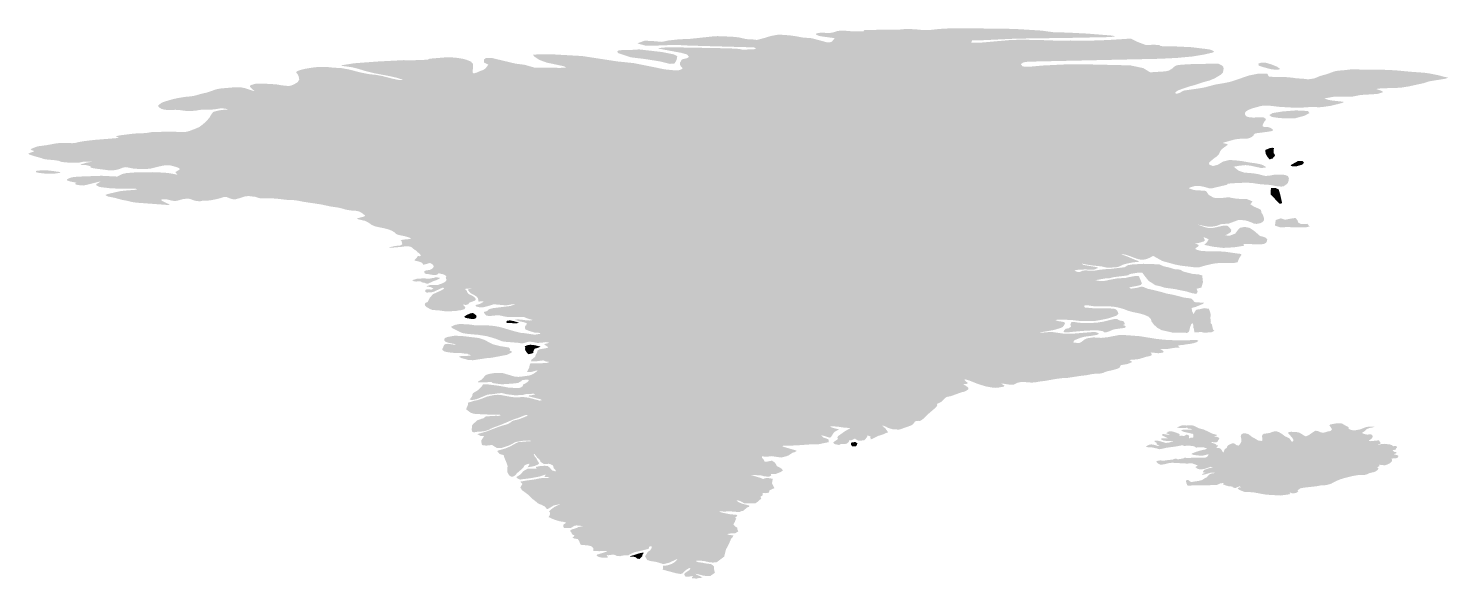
# Model space of a CAD drawing. Header units: inches. Extents: x -180 to 180, y -58 to 84.
# Drawn here: x -72.8 to -11.4, y 59.8 to 83.6 of the extents above; entities that cross this region are included whole.
import ezdxf

# ---------------------------------------------------------------- set-up
doc = ezdxf.new("R2010")
doc.units = ezdxf.units.IN
doc.header["$MEASUREMENT"] = 0

msp = doc.modelspace()

# ---------------------------------------------------------------- hatches: boundary and pattern name
for points in [[(-29.953, 83.565), (-28.992, 83.505), (-28.484, 83.435), (-28.377, 83.437), (-27.688, 83.41), (-27.034, 83.377), (-25.947, 83.29), (-25.795, 83.261), (-25.912, 83.237), (-26.183, 83.221), (-27.572, 83.193), (-30.092, 83.157), (-31.534, 83.089), (-31.993, 83.085), (-32.033, 82.983), (-31.837, 82.978), (-31.516, 82.992), (-30.386, 83.094), (-29.964, 83.11), (-29.175, 83.102), (-28.151, 83.064), (-27.739, 83.077), (-27.002, 83.067), (-26.141, 83.096), (-25.123, 83.16), (-24.845, 83.019), (-24.47, 82.877), (-24.174, 82.893), (-23.92, 82.885), (-23.834, 82.839), (-23.695, 82.819), (-23.407, 82.83), (-22.525, 82.789), (-21.92, 82.716), (-21.692, 82.683), (-21.583, 82.634), (-21.521, 82.595), (-21.616, 82.548), (-21.994, 82.463), (-22.473, 82.385), (-23.118, 82.325), (-23.862, 82.287), (-29.579, 82.161), (-29.773, 82.131), (-29.887, 82.055), (-29.811, 81.955), (-29.544, 81.94), (-28.919, 81.996), (-27.84, 82.049), (-27.046, 82.046), (-25.149, 82.001), (-24.589, 81.883), (-24.293, 81.701), (-23.637, 81.742), (-23.496, 81.773), (-23.393, 81.827), (-23.311, 81.885), (-23.249, 81.947), (-23.18, 81.989), (-23.104, 82.012), (-22.94, 82.031), (-22.563, 82.053), (-21.576, 82.075), (-21.338, 82.069), (-21.167, 81.984), (-21.13, 81.934), (-21.118, 81.87), (-21.123, 81.79), (-21.147, 81.695), (-21.231, 81.601), (-21.504, 81.438), (-21.724, 81.348), (-21.961, 81.284), (-22.415, 81.137), (-22.573, 81.098), (-23.072, 80.927), (-23.196, 80.847), (-23.204, 80.789), (-23.118, 80.778), (-22.973, 80.833), (-22.919, 80.872), (-22.826, 80.913), (-22.089, 81.02), (-21.931, 81.05), (-21.45, 81.178), (-21.142, 81.226), (-20.89, 81.276), (-20.756, 81.312), (-20.016, 81.564), (-19.63, 81.64), (-19.225, 81.64), (-19.153, 81.512), (-18.667, 81.492), (-18.457, 81.498), (-18.118, 81.467), (-17.969, 81.441), (-17.717, 81.428), (-17.456, 81.398), (-17.226, 81.43), (-17.159, 81.451), (-16.937, 81.544), (-16.637, 81.626), (-16.359, 81.729), (-16.267, 81.754), (-16.121, 81.777), (-15.969, 81.785), (-15.556, 81.834), (-15.451, 81.837), (-15.227, 81.822), (-14.242, 81.814), (-13.704, 81.789), (-12.956, 81.72), (-12.434, 81.683), (-12.193, 81.649), (-11.841, 81.578), (-11.557, 81.503), (-11.426, 81.481), (-11.431, 81.457), (-11.529, 81.424), (-12.231, 81.309), (-12.461, 81.233), (-13.126, 81.088), (-13.451, 81.038), (-13.804, 81.019), (-14.197, 81.014), (-14.452, 80.993), (-14.49, 80.973), (-14.308, 80.913), (-14.229, 80.87), (-14.24, 80.832), (-14.431, 80.776), (-14.504, 80.763), (-15.194, 80.721), (-15.543, 80.65), (-15.998, 80.642), (-16.319, 80.65), (-16.761, 80.573), (-16.588, 80.511), (-16.429, 80.484), (-15.937, 80.428), (-15.933, 80.395), (-16.168, 80.329), (-16.489, 80.252), (-16.868, 80.198), (-17.011, 80.19), (-17.191, 80.204), (-17.357, 80.201), (-17.723, 80.176), (-18.071, 80.172), (-18.693, 80.207), (-19.029, 80.248), (-19.206, 80.262), (-19.429, 80.258), (-19.515, 80.241), (-19.867, 80.145), (-20.04, 80.079), (-20.15, 80.011), (-20.197, 79.938), (-20.181, 79.858), (-20.138, 79.803), (-20.069, 79.774), (-19.985, 79.756), (-19.839, 79.746), (-19.518, 79.755), (-19.392, 79.75), (-19.353, 79.734), (-19.284, 79.683), (-19.296, 79.635), (-19.354, 79.567), (-19.399, 79.488), (-19.431, 79.398), (-19.414, 79.349), (-19.284, 79.338), (-19.223, 79.342), (-19.152, 79.325), (-19.072, 79.289), (-19.011, 79.251), (-18.971, 79.211), (-18.992, 79.178), (-19.075, 79.152), (-19.262, 79.123), (-19.723, 79.065), (-19.77, 79.047), (-19.806, 79.012), (-19.832, 78.959), (-19.887, 78.911), (-19.973, 78.868), (-20.05, 78.842), (-20.2, 78.83), (-20.396, 78.829), (-20.616, 78.804), (-21.134, 78.659), (-21.141, 78.643), (-20.947, 78.596), (-20.956, 78.555), (-21.195, 78.38), (-21.26, 78.293), (-21.312, 78.174), (-21.397, 78.074), (-21.516, 77.992), (-21.633, 77.897), (-21.748, 77.791), (-21.73, 77.709), (-21.579, 77.651), (-21.38, 77.698), (-21.132, 77.847), (-20.863, 77.912), (-20.572, 77.892), (-20.319, 77.862), (-19.995, 77.803), (-19.724, 77.767), (-19.49, 77.719), (-19.394, 77.678), (-19.297, 77.621), (-19.296, 77.585), (-19.468, 77.566), (-19.524, 77.572), (-19.953, 77.666), (-20.162, 77.69), (-20.439, 77.662), (-20.681, 77.619), (-20.464, 77.447), (-20.232, 77.368), (-19.809, 77.332), (-19.588, 77.294), (-19.426, 77.246), (-19.3, 77.222), (-19.131, 77.233), (-18.903, 77.28), (-18.586, 77.283), (-18.443, 77.259), (-18.339, 77.215), (-18.292, 77.133), (-18.303, 77.012), (-18.337, 76.921), (-18.396, 76.86), (-18.51, 76.778), (-18.606, 76.763), (-18.74, 76.768), (-18.865, 76.785), (-18.981, 76.814), (-19.156, 76.837), (-19.509, 76.861), (-19.865, 76.914), (-20.064, 76.928), (-20.487, 76.921), (-20.942, 76.887), (-20.96, 76.843), (-21.615, 76.688), (-21.749, 76.69), (-21.931, 76.743), (-22.185, 76.794), (-22.334, 76.794), (-22.555, 76.729), (-22.609, 76.704), (-22.607, 76.681), (-22.444, 76.625), (-22.379, 76.612), (-22.295, 76.601), (-22.004, 76.588), (-21.877, 76.573), (-21.758, 76.401), (-21.569, 76.294), (-21.488, 76.272), (-21.417, 76.264), (-21.185, 76.268), (-20.887, 76.304), (-20.783, 76.275), (-20.564, 76.24), (-20.435, 76.231), (-20.279, 76.232), (-20.104, 76.219), (-19.863, 76.121), (-19.958, 75.997), (-19.807, 75.897), (-19.566, 75.795), (-19.509, 75.758), (-19.486, 75.69), (-19.48, 75.645), (-19.462, 75.604), (-19.431, 75.567), (-19.4, 75.494), (-19.366, 75.386), (-19.375, 75.298), (-19.426, 75.23), (-19.526, 75.18), (-19.676, 75.149), (-19.798, 75.157), (-19.893, 75.205), (-20.027, 75.255), (-20.199, 75.308), (-20.485, 75.314), (-20.906, 75.157), (-21.094, 75.149), (-21.247, 75.133), (-21.409, 75.065), (-21.649, 75.023), (-21.861, 75.04), (-22.233, 75.12), (-22.098, 75.066), (-21.904, 75.004), (-21.784, 74.971), (-21.695, 74.964), (-21.598, 74.972), (-21.457, 74.998), (-21.141, 75.069), (-21.057, 75.079), (-20.986, 75.074), (-20.928, 75.053), (-20.861, 74.993), (-20.786, 74.892), (-20.795, 74.806), (-20.89, 74.735), (-20.971, 74.69), (-21.038, 74.67), (-21.038, 74.654), (-20.862, 74.636), (-20.611, 74.728), (-20.532, 74.843), (-20.417, 74.975), (-20.214, 75.019), (-19.985, 74.975), (-19.8, 74.852), (-19.538, 74.625), (-19.427, 74.601), (-19.287, 74.546), (-19.225, 74.479), (-19.242, 74.4), (-19.272, 74.343), (-19.315, 74.307), (-19.369, 74.284), (-19.467, 74.269), (-19.646, 74.258), (-20.048, 74.282), (-20.256, 74.283), (-20.231, 74.205), (-20.653, 74.137), (-21.129, 74.111), (-21.581, 74.163), (-21.955, 74.244), (-21.832, 74.357), (-21.762, 74.483), (-21.943, 74.566), (-21.983, 74.567), (-21.92, 74.439), (-21.973, 74.39), (-22.177, 74.33), (-22.322, 74.303), (-22.334, 74.286), (-22.264, 74.272), (-22.217, 74.246), (-22.196, 74.206), (-22.22, 74.166), (-22.291, 74.125), (-22.329, 74.091), (-22.335, 74.063), (-22.271, 74.03), (-22.135, 73.99), (-21.988, 73.971), (-21.298, 73.962), (-21.022, 73.941), (-20.367, 73.848), (-20.338, 73.82), (-20.449, 73.653), (-20.51, 73.493), (-20.637, 73.464), (-21.326, 73.457), (-21.548, 73.432), (-21.873, 73.358), (-22.185, 73.27), (-22.347, 73.269), (-22.987, 73.346), (-23.233, 73.398), (-23.761, 73.543), (-24.158, 73.764), (-24.34, 73.672), (-24.451, 73.629), (-24.566, 73.606), (-24.677, 73.602), (-24.784, 73.618), (-24.905, 73.653), (-25.109, 73.734), (-25.351, 73.814), (-25.521, 73.852), (-25.528, 73.841), (-25.427, 73.794), (-25.281, 73.74), (-24.909, 73.58), (-24.778, 73.54), (-24.791, 73.511), (-25.026, 73.486), (-25.311, 73.431), (-25.45, 73.391), (-25.665, 73.293), (-25.74, 73.278), (-26.062, 73.253), (-26.169, 73.259), (-26.407, 73.313), (-26.765, 73.348), (-26.977, 73.38), (-27.27, 73.436), (-27.169, 73.374), (-26.604, 73.279), (-26.542, 73.249), (-26.658, 73.192), (-26.729, 73.171), (-26.863, 73.167), (-27.062, 73.179), (-27.265, 73.176), (-27.472, 73.16), (-27.562, 73.138), (-27.533, 73.113), (-27.483, 73.089), (-27.413, 73.068), (-27.348, 73.068), (-27.19, 73.132), (-27.07, 73.137), (-26.753, 73.121), (-26.433, 73.171), (-26.202, 73.193), (-26.029, 73.199), (-25.399, 73.276), (-25.268, 73.362), (-25.057, 73.396), (-24.587, 73.423), (-24.133, 73.409), (-23.899, 73.398), (-23.71, 73.317), (-23.456, 73.259), (-23.244, 73.193), (-22.996, 73.172), (-22.852, 73.084), (-22.45, 72.986), (-22.194, 72.965), (-22.036, 72.918), (-22.023, 72.721), (-22.007, 72.635), (-22.075, 72.399), (-22.28, 72.345), (-22.239, 72.22), (-22.293, 72.12), (-22.498, 72.158), (-22.707, 72.224), (-23.208, 72.327), (-23.674, 72.393), (-23.856, 72.452), (-24.069, 72.499), (-24.359, 72.687), (-24.547, 72.922), (-24.63, 73.038), (-24.789, 73.044), (-24.992, 73.013), (-25.171, 72.98), (-25.256, 72.924), (-25.861, 72.847), (-26.08, 72.794), (-26.206, 72.796), (-26.658, 72.716), (-26.477, 72.678), (-26.392, 72.673), (-26.209, 72.694), (-26.1, 72.722), (-25.688, 72.797), (-25.357, 72.81), (-25.237, 72.843), (-24.985, 72.889), (-24.813, 72.902), (-24.789, 72.89), (-24.771, 72.869), (-24.65, 72.583), (-24.701, 72.506), (-24.837, 72.473), (-25.128, 72.419), (-25.204, 72.393), (-25.118, 72.347), (-24.844, 72.39), (-24.667, 72.437), (-24.572, 72.42), (-24.417, 72.348), (-24.242, 72.311), (-23.798, 72.201), (-23.587, 72.14), (-23.291, 72.081), (-22.956, 71.999), (-22.869, 71.971), (-22.562, 71.928), (-22.497, 71.914), (-22.37, 71.77), (-22.265, 71.754), (-21.96, 71.745), (-22.013, 71.689), (-22.311, 71.565), (-22.465, 71.525), (-22.503, 71.5), (-22.489, 71.457), (-22.48, 71.383), (-22.418, 71.249), (-22.348, 71.373), (-22.299, 71.432), (-22.234, 71.45), (-22.17, 71.453), (-21.961, 71.508), (-21.752, 71.478), (-21.698, 71.337), (-21.671, 71.206), (-21.69, 71.092), (-21.667, 70.916), (-21.675, 70.856), (-21.625, 70.805), (-21.574, 70.59), (-21.523, 70.526), (-21.626, 70.469), (-21.944, 70.443), (-22.069, 70.472), (-22.384, 70.462), (-22.385, 70.513), (-22.4, 70.571), (-22.401, 70.612), (-22.422, 70.649), (-22.437, 70.86), (-22.526, 70.808), (-22.531, 70.765), (-22.555, 70.721), (-22.61, 70.493), (-22.691, 70.437), (-22.943, 70.451), (-23.191, 70.442), (-23.328, 70.451), (-23.792, 70.555), (-23.971, 70.649), (-24.13, 70.791), (-24.229, 70.923), (-24.266, 71.046), (-24.377, 71.146), (-24.562, 71.224), (-24.781, 71.286), (-25.033, 71.334), (-25.255, 71.396), (-25.446, 71.471), (-25.656, 71.53), (-25.885, 71.572), (-26.211, 71.59), (-26.689, 71.583), (-27.011, 71.631), (-27.087, 71.627), (-27.162, 71.602), (-27.107, 71.533), (-26.737, 71.501), (-26.452, 71.494), (-26.074, 71.498), (-25.843, 71.48), (-25.758, 71.44), (-25.699, 71.368), (-25.668, 71.265), (-25.742, 71.184), (-26.014, 71.093), (-26.158, 71.05), (-26.576, 70.969), (-26.718, 70.95), (-27.067, 70.945), (-27.336, 70.953), (-27.689, 70.993), (-27.889, 71.002), (-28.303, 71.007), (-28.398, 70.993), (-28.292, 70.949), (-28.116, 70.925), (-27.992, 70.895), (-27.979, 70.84), (-28.024, 70.757), (-28.07, 70.699), (-28.146, 70.656), (-28.417, 70.574), (-28.53, 70.548), (-29.037, 70.462), (-29.072, 70.445), (-28.953, 70.447), (-28.633, 70.478), (-28.541, 70.477), (-28.015, 70.402), (-27.596, 70.407), (-26.747, 70.476), (-26.677, 70.474), (-26.622, 70.463), (-26.565, 70.438), (-26.508, 70.397), (-26.577, 70.357), (-26.771, 70.319), (-27.073, 70.281), (-27.203, 70.256), (-27.328, 70.217), (-27.561, 70.124), (-27.629, 70.028), (-27.384, 69.992), (-27.274, 70.038), (-27.144, 70.141), (-27.028, 70.201), (-26.752, 70.242), (-26.416, 70.221), (-26.156, 70.246), (-25.625, 70.347), (-25.53, 70.353), (-24.749, 70.295), (-24.041, 70.181), (-23.667, 70.139), (-23.173, 70.115), (-22.284, 70.126), (-22.207, 70.108), (-22.235, 70.068), (-22.287, 70.033), (-22.435, 69.986), (-22.615, 69.954), (-22.726, 69.945), (-22.821, 69.923), (-23.034, 69.901), (-23.088, 69.883), (-23.015, 69.805), (-23.05, 69.793), (-23.237, 69.791), (-23.553, 69.741), (-23.812, 69.744), (-23.866, 69.737), (-23.817, 69.718), (-23.764, 69.681), (-23.709, 69.627), (-23.739, 69.589), (-23.856, 69.566), (-23.944, 69.558), (-24.248, 69.59), (-24.297, 69.586), (-24.252, 69.562), (-24.227, 69.527), (-24.221, 69.479), (-24.296, 69.439), (-24.451, 69.407), (-24.741, 69.318), (-24.867, 69.293), (-25.133, 69.272), (-25.189, 69.261), (-25.08, 69.192), (-25.092, 69.165), (-25.272, 69.092), (-25.544, 69.046), (-25.581, 69.021), (-25.606, 68.954), (-25.626, 68.928), (-25.698, 68.89), (-25.956, 68.817), (-26.139, 68.781), (-26.229, 68.752), (-26.341, 68.702), (-26.483, 68.676), (-26.654, 68.673), (-26.815, 68.654), (-27.081, 68.602), (-27.266, 68.584), (-27.851, 68.494), (-28.126, 68.479), (-28.365, 68.447), (-28.854, 68.36), (-29.088, 68.332), (-29.25, 68.299), (-29.426, 68.289), (-29.714, 68.311), (-29.869, 68.312), (-29.964, 68.299), (-30.051, 68.272), (-30.196, 68.199), (-30.318, 68.193), (-30.72, 68.251), (-30.712, 68.225), (-30.606, 68.162), (-30.611, 68.118), (-30.85, 68.073), (-30.979, 68.061), (-31.168, 68.08), (-31.419, 68.128), (-31.742, 68.23), (-32.137, 68.385), (-32.327, 68.437), (-32.314, 68.388), (-32.27, 68.339), (-32.195, 68.292), (-32.18, 68.257), (-32.224, 68.236), (-32.282, 68.225), (-32.355, 68.225), (-32.367, 68.213), (-32.249, 68.139), (-32.156, 68.063), (-32.165, 67.991), (-32.275, 67.923), (-32.37, 67.883), (-32.449, 67.871), (-32.918, 67.701), (-33.049, 67.679), (-33.108, 67.658), (-33.157, 67.627), (-33.294, 67.486), (-33.349, 67.443), (-33.458, 67.387), (-33.504, 67.377), (-33.518, 67.354), (-33.498, 67.318), (-33.528, 67.258), (-33.608, 67.174), (-33.881, 66.942), (-34.102, 66.726), (-34.198, 66.655), (-34.269, 66.625), (-34.314, 66.636), (-34.423, 66.63), (-34.476, 66.592), (-34.524, 66.523), (-34.576, 66.471), (-34.633, 66.435), (-35.075, 66.279), (-35.189, 66.25), (-35.291, 66.269), (-35.412, 66.262), (-35.662, 66.344), (-35.705, 66.374), (-35.867, 66.441), (-35.862, 66.406), (-35.835, 66.387), (-35.812, 66.358), (-35.756, 66.324), (-35.63, 66.14), (-35.729, 66.102), (-35.818, 66.059), (-36.044, 65.987), (-36.289, 65.865), (-36.379, 65.831), (-36.399, 65.93), (-36.389, 65.96), (-36.527, 66.008), (-36.523, 65.973), (-36.537, 65.941), (-36.637, 65.812), (-36.665, 65.79), (-36.715, 65.795), (-36.822, 65.771), (-36.932, 65.783), (-37.026, 65.841), (-37.063, 65.871), (-37.233, 65.788), (-37.316, 65.79), (-37.33, 65.72), (-37.41, 65.656), (-37.516, 65.629), (-37.664, 65.631), (-37.754, 65.593), (-37.955, 65.634), (-38.001, 65.71), (-37.842, 65.814), (-37.797, 65.857), (-37.827, 65.91), (-37.788, 65.978), (-37.484, 66.195), (-37.279, 66.304), (-37.291, 66.324), (-37.57, 66.348), (-37.814, 66.385), (-38.052, 66.398), (-38.157, 66.386), (-37.989, 66.323), (-37.752, 66.262), (-37.869, 66.203), (-37.969, 66.141), (-38.073, 65.973), (-38.14, 65.904), (-38.398, 65.983), (-38.52, 66.01), (-38.443, 65.922), (-38.216, 65.838), (-38.202, 65.811), (-38.203, 65.712), (-38.637, 65.624), (-39.089, 65.611), (-39.413, 65.586), (-39.961, 65.556), (-40.174, 65.556), (-40.192, 65.523), (-39.656, 65.369), (-39.578, 65.341), (-39.653, 65.288), (-39.763, 65.255), (-39.937, 65.142), (-40.028, 65.103), (-40.253, 65.049), (-40.668, 65.109), (-40.881, 65.082), (-41.084, 65.101), (-41.089, 65.035), (-41.028, 64.988), (-40.966, 64.869), (-40.829, 64.878), (-40.655, 64.915), (-40.521, 64.825), (-40.433, 64.673), (-40.278, 64.596), (-40.21, 64.536), (-40.182, 64.48), (-40.278, 64.424), (-40.478, 64.344), (-40.699, 64.33), (-40.686, 64.267), (-40.782, 64.222), (-40.985, 64.235), (-41.079, 64.267), (-41.178, 64.281), (-41.581, 64.298), (-41.175, 64.177), (-41.031, 64.121), (-40.966, 64.154), (-40.826, 64.163), (-40.618, 64.132), (-40.652, 63.928), (-40.561, 63.762), (-40.55, 63.725), (-40.772, 63.626), (-40.775, 63.534), (-40.907, 63.508), (-41.049, 63.514), (-41.056, 63.412), (-41.152, 63.349), (-41.135, 63.309), (-41.108, 63.274), (-41.195, 63.209), (-41.275, 63.131), (-41.388, 63.062), (-41.448, 63.069), (-41.628, 63.065), (-41.844, 63.07), (-42.02, 63.16), (-42.092, 63.189), (-42.175, 63.209), (-42.143, 63.151), (-42.094, 63.117), (-41.932, 63.052), (-41.634, 62.972), (-41.644, 62.916), (-41.723, 62.891), (-41.909, 62.737), (-41.975, 62.734), (-42.058, 62.694), (-42.316, 62.707), (-42.424, 62.723), (-42.741, 62.713), (-42.849, 62.727), (-42.942, 62.72), (-42.855, 62.677), (-42.674, 62.638), (-42.467, 62.598), (-42.153, 62.568), (-42.164, 62.512), (-42.243, 62.466), (-42.198, 62.397), (-42.233, 62.348), (-42.248, 62.289), (-42.321, 62.153), (-42.236, 62.059), (-42.143, 62.014), (-42.154, 61.953), (-42.11, 61.857), (-42.25, 61.771), (-42.365, 61.775), (-42.53, 61.755), (-42.585, 61.717), (-42.324, 61.682), (-42.347, 61.617), (-42.419, 61.537), (-42.494, 61.363), (-42.646, 61.064), (-42.717, 60.767), (-43.044, 60.524), (-43.16, 60.517), (-43.189, 60.507), (-43.348, 60.52), (-43.598, 60.576), (-43.792, 60.595), (-43.923, 60.595), (-43.94, 60.567), (-43.831, 60.522), (-43.665, 60.503), (-43.533, 60.473), (-43.296, 60.445), (-43.213, 60.391), (-43.156, 60.333), (-43.165, 60.301), (-43.165, 60.263), (-43.123, 60.061), (-43.235, 59.991), (-43.32, 59.928), (-43.617, 59.937), (-43.669, 59.959), (-43.955, 60.025), (-43.937, 59.994), (-43.73, 59.904), (-43.658, 59.859), (-43.706, 59.849), (-43.79, 59.846), (-43.907, 59.815), (-44.117, 59.832), (-44.105, 59.878), (-44.065, 59.925), (-44.162, 59.917), (-44.269, 59.893), (-44.331, 59.902), (-44.384, 59.899), (-44.413, 59.923), (-44.453, 60.015), (-44.405, 60.061), (-44.231, 60.18), (-44.176, 60.244), (-44.224, 60.274), (-44.348, 60.205), (-44.476, 60.096), (-44.533, 60.029), (-44.613, 60.017), (-44.812, 60.05), (-45.379, 60.203), (-45.362, 60.296), (-45.368, 60.373), (-45.202, 60.383), (-45.082, 60.416), (-44.975, 60.457), (-44.854, 60.532), (-44.742, 60.655), (-44.757, 60.665), (-45.083, 60.507), (-45.283, 60.455), (-45.381, 60.445), (-45.429, 60.468), (-45.59, 60.519), (-45.695, 60.542), (-45.934, 60.579), (-45.977, 60.6), (-46.047, 60.616), (-46.142, 60.777), (-46.019, 60.972), (-45.934, 61.028), (-45.88, 61.094), (-45.849, 61.181), (-45.87, 61.218), (-45.942, 61.206), (-45.976, 61.176), (-45.97, 61.129), (-46.012, 61.097), (-46.297, 61.022), (-46.582, 60.962), (-46.718, 60.905), (-46.806, 60.86), (-46.874, 60.816), (-46.98, 60.82), (-47.125, 60.811), (-47.224, 60.783), (-47.37, 60.8), (-47.465, 60.843), (-47.579, 60.847), (-47.707, 60.827), (-47.796, 60.829), (-47.789, 60.8), (-47.73, 60.729), (-47.828, 60.725), (-48.014, 60.722), (-48.108, 60.742), (-48.181, 60.769), (-48.242, 60.807), (-48.205, 60.856), (-47.906, 60.946), (-47.77, 60.998), (-47.859, 61.016), (-48.146, 60.999), (-48.194, 61.013), (-48.386, 61.005), (-48.378, 61.138), (-48.425, 61.172), (-48.428, 61.187), (-48.495, 61.225), (-48.558, 61.234), (-48.597, 61.247), (-48.922, 61.277), (-48.965, 61.352), (-48.987, 61.429), (-49.049, 61.524), (-49.205, 61.549), (-49.289, 61.59), (-49.222, 61.632), (-49.193, 61.686), (-49.265, 61.71), (-49.311, 61.748), (-49.304, 61.772), (-49.363, 61.839), (-49.38, 61.89), (-49.313, 61.939), (-49.13, 61.993), (-49.071, 62.015), (-49.04, 62.039), (-48.829, 62.08), (-49.008, 62.108), (-49.12, 62.113), (-49.202, 62.099), (-49.278, 62.046), (-49.349, 62.01), (-49.624, 61.999), (-49.664, 62.017), (-49.683, 62.093), (-49.668, 62.151), (-49.553, 62.233), (-49.685, 62.273), (-49.806, 62.287), (-49.943, 62.324), (-50.07, 62.365), (-50.179, 62.411), (-50.285, 62.466), (-50.319, 62.473), (-50.281, 62.531), (-50.259, 62.578), (-50.256, 62.68), (-50.299, 62.722), (-50.204, 62.809), (-50.076, 62.904), (-49.793, 63.045), (-50.092, 62.977), (-50.338, 62.829), (-50.39, 62.822), (-50.408, 62.849), (-50.502, 62.945), (-50.572, 62.971), (-50.604, 63), (-50.744, 63.051), (-50.804, 63.091), (-50.89, 63.167), (-51.013, 63.258), (-51.188, 63.436), (-51.469, 63.642), (-51.538, 63.758), (-51.451, 63.905), (-51.548, 64.006), (-51.28, 64.053), (-50.898, 64.106), (-50.699, 64.149), (-50.585, 64.162), (-50.342, 64.17), (-50.261, 64.214), (-50.396, 64.203), (-50.487, 64.209), (-50.492, 64.229), (-50.459, 64.266), (-50.437, 64.313), (-50.483, 64.304), (-50.721, 64.223), (-51.072, 64.159), (-51.347, 64.123), (-51.391, 64.125), (-51.487, 64.103), (-51.542, 64.097), (-51.585, 64.103), (-51.682, 64.165), (-51.708, 64.205), (-51.534, 64.314), (-51.404, 64.463), (-51.232, 64.561), (-51.11, 64.573), (-50.907, 64.568), (-50.835, 64.559), (-50.858, 64.617), (-50.849, 64.645), (-50.684, 64.678), (-50.492, 64.693), (-50.355, 64.683), (-50.269, 64.615), (-50.158, 64.49), (-50.009, 64.447), (-50.016, 64.507), (-50.093, 64.585), (-50.122, 64.704), (-50.22, 64.754), (-50.299, 64.779), (-50.517, 64.767), (-50.648, 64.853), (-50.678, 64.885), (-50.681, 64.928), (-50.812, 65.052), (-50.854, 65.114), (-50.924, 65.197), (-50.961, 65.201), (-50.914, 65.097), (-50.852, 65.024), (-50.765, 64.863), (-50.722, 64.798), (-50.78, 64.746), (-50.891, 64.695), (-50.989, 64.665), (-51.221, 64.628), (-51.171, 64.708), (-51.139, 64.786), (-51.255, 64.758), (-51.364, 64.702), (-51.401, 64.623), (-51.47, 64.552), (-51.677, 64.377), (-51.758, 64.28), (-51.835, 64.232), (-51.923, 64.219), (-51.999, 64.257), (-52.063, 64.346), (-52.093, 64.416), (-52.097, 64.597), (-52.089, 64.682), (-52.124, 64.795), (-52.235, 65.061), (-52.259, 65.155), (-52.448, 65.205), (-52.45, 65.221), (-52.5, 65.275), (-52.538, 65.329), (-52.506, 65.348), (-52.461, 65.363), (-52.18, 65.442), (-51.971, 65.531), (-51.721, 65.67), (-51.619, 65.713), (-51.253, 65.746), (-51.09, 65.751), (-51.092, 65.776), (-51.146, 65.786), (-51.394, 65.779), (-51.723, 65.723), (-51.78, 65.703), (-51.924, 65.617), (-52.035, 65.569), (-52.348, 65.461), (-52.551, 65.461), (-52.761, 65.591), (-52.995, 65.566), (-53.153, 65.575), (-53.199, 65.594), (-53.234, 65.771), (-53.106, 65.977), (-53.244, 65.979), (-53.272, 65.987), (-53.345, 66.034), (-53.392, 66.048), (-53.357, 66.073), (-53.018, 66.171), (-52.511, 66.362), (-52.293, 66.438), (-52.158, 66.47), (-52.056, 66.507), (-51.932, 66.588), (-51.891, 66.623), (-51.822, 66.652), (-51.676, 66.684), (-51.517, 66.732), (-51.259, 66.841), (-51.225, 66.882), (-51.281, 66.891), (-51.402, 66.854), (-51.648, 66.754), (-51.823, 66.698), (-52.421, 66.447), (-52.676, 66.355), (-52.814, 66.297), (-52.922, 66.241), (-53.036, 66.201), (-53.156, 66.178), (-53.413, 66.16), (-53.539, 66.139), (-53.615, 66.154), (-53.648, 66.274), (-53.623, 66.344), (-53.635, 66.414), (-53.571, 66.513), (-53.476, 66.584), (-53.436, 66.622), (-53.419, 66.649), (-53.223, 66.721), (-53.115, 66.754), (-53.038, 66.827), (-52.603, 66.853), (-52.491, 66.85), (-52.431, 66.86), (-52.387, 66.881), (-52.43, 66.898), (-52.56, 66.909), (-52.907, 66.907), (-53.227, 66.919), (-53.373, 66.932), (-53.444, 66.925), (-53.56, 66.946), (-53.687, 66.986), (-53.884, 67.136), (-53.805, 67.327), (-53.799, 67.418), (-53.548, 67.498), (-53.414, 67.525), (-53.224, 67.585), (-52.97, 67.687), (-52.666, 67.75), (-52.512, 67.761), (-52.384, 67.752), (-51.909, 67.664), (-51.665, 67.646), (-51.451, 67.668), (-51.181, 67.637), (-50.705, 67.509), (-50.613, 67.528), (-50.64, 67.559), (-51.171, 67.694), (-51.168, 67.734), (-51.032, 67.744), (-50.887, 67.784), (-50.969, 67.807), (-51.321, 67.787), (-51.423, 67.754), (-51.765, 67.738), (-51.944, 67.765), (-52.104, 67.779), (-52.345, 67.837), (-52.546, 67.818), (-52.673, 67.795), (-52.898, 67.773), (-52.98, 67.758), (-53.419, 67.575), (-53.604, 67.536), (-53.735, 67.549), (-53.643, 67.668), (-53.616, 67.715), (-53.616, 67.767), (-53.578, 67.837), (-53.353, 67.971), (-53.211, 68.117), (-53.152, 68.208), (-53.041, 68.218), (-52.89, 68.205), (-52.436, 68.146), (-52.058, 68.075), (-51.78, 68.057), (-51.597, 68.055), (-51.518, 68.077), (-51.456, 68.116), (-51.433, 68.143), (-51.415, 68.198), (-51.394, 68.218), (-51.333, 68.242), (-51.207, 68.326), (-51.169, 68.385), (-51.21, 68.42), (-51.293, 68.416), (-51.456, 68.394), (-51.478, 68.384), (-51.475, 68.365), (-51.632, 68.273), (-51.804, 68.252), (-52.199, 68.221), (-52.379, 68.219), (-52.698, 68.262), (-52.747, 68.278), (-52.78, 68.31), (-53.173, 68.303), (-53.29, 68.293), (-53.383, 68.297), (-53.337, 68.352), (-53.213, 68.413), (-53.039, 68.611), (-52.894, 68.662), (-52.605, 68.709), (-52.303, 68.701), (-51.781, 68.548), (-51.623, 68.535), (-51.479, 68.547), (-51.133, 68.598), (-51.07, 68.619), (-50.946, 68.683), (-50.801, 68.791), (-50.808, 68.817), (-51.03, 68.756), (-51.149, 68.74), (-51.249, 68.74), (-51.156, 68.938), (-51.12, 69.091), (-51.085, 69.128), (-50.792, 69.117), (-50.393, 69.137), (-50.297, 69.171), (-50.299, 69.185), (-50.459, 69.206), (-50.537, 69.248), (-50.671, 69.234), (-50.851, 69.206), (-51.077, 69.209), (-51.058, 69.275), (-50.892, 69.412), (-50.875, 69.474), (-50.811, 69.599), (-50.804, 69.663), (-50.72, 69.725), (-50.459, 69.77), (-50.349, 69.796), (-50.343, 69.825), (-50.5, 69.936), (-50.46, 69.966), (-50.337, 69.994), (-50.292, 70.014), (-50.323, 70.027), (-50.436, 70.039), (-50.61, 70.015), (-50.802, 70.003), (-50.973, 70.04), (-51.106, 70.057), (-51.19, 70.052), (-51.419, 69.989), (-51.499, 69.987), (-51.598, 70.005), (-52.255, 70.059), (-52.336, 70.078), (-52.571, 70.172), (-52.765, 70.234), (-53.023, 70.302), (-53.358, 70.353), (-53.769, 70.389), (-54.014, 70.422), (-54.136, 70.468), (-54.343, 70.571), (-54.501, 70.657), (-54.531, 70.699), (-54.438, 70.752), (-54.344, 70.789), (-54.166, 70.82), (-53.859, 70.81), (-53.694, 70.796), (-53.513, 70.767), (-53.376, 70.761), (-53.091, 70.769), (-52.802, 70.751), (-52.63, 70.73), (-52.405, 70.687), (-51.784, 70.503), (-51.524, 70.439), (-51.412, 70.432), (-50.947, 70.364), (-50.872, 70.365), (-50.682, 70.397), (-50.663, 70.418), (-50.728, 70.438), (-50.933, 70.454), (-51.173, 70.529), (-51.323, 70.589), (-51.34, 70.688), (-51.32, 70.743), (-51.283, 70.768), (-51.257, 70.853), (-51.396, 70.903), (-51.494, 70.919), (-51.753, 70.992), (-51.774, 71.01), (-51.65, 71.019), (-51.528, 71.014), (-51.267, 70.977), (-51.13, 70.972), (-51.03, 70.986), (-51.019, 71.001), (-51.178, 71.043), (-51.377, 71.119), (-51.792, 71.13), (-52.061, 71.122), (-52.234, 71.148), (-52.417, 71.19), (-52.535, 71.2), (-52.775, 71.174), (-52.897, 71.171), (-53.008, 71.18), (-53.117, 71.313), (-53.088, 71.353), (-53.002, 71.37), (-52.937, 71.413), (-52.892, 71.458), (-52.749, 71.502), (-51.967, 71.599), (-51.77, 71.672), (-51.779, 71.683), (-51.912, 71.669), (-52.082, 71.637), (-52.196, 71.63), (-52.656, 71.672), (-52.728, 71.663), (-52.915, 71.602), (-53.168, 71.536), (-53.284, 71.54), (-53.44, 71.579), (-53.465, 71.607), (-53.476, 71.64), (-53.305, 71.686), (-53.25, 71.71), (-53.139, 71.775), (-53.145, 71.807), (-53.334, 71.79), (-53.358, 71.82), (-53.355, 71.871), (-53.374, 71.936), (-53.42, 72), (-53.575, 72.098), (-53.64, 72.123), (-53.693, 72.16), (-53.81, 72.293), (-53.776, 72.326), (-53.672, 72.351), (-53.652, 72.363), (-53.901, 72.342), (-53.928, 72.319), (-53.881, 72.285), (-53.847, 72.24), (-53.828, 72.183), (-53.793, 72.134), (-53.703, 72.08), (-53.631, 72.052), (-53.514, 71.976), (-53.462, 71.894), (-53.478, 71.85), (-53.569, 71.806), (-53.715, 71.758), (-53.76, 71.718), (-53.78, 71.679), (-53.894, 71.642), (-53.964, 71.656), (-54.02, 71.658), (-53.954, 71.593), (-53.912, 71.526), (-53.963, 71.459), (-54.099, 71.419), (-54.173, 71.417), (-54.318, 71.384), (-54.689, 71.367), (-54.818, 71.375), (-55.055, 71.409), (-55.336, 71.427), (-55.448, 71.472), (-55.594, 71.554), (-55.668, 71.627), (-55.669, 71.692), (-55.63, 71.739), (-55.549, 71.768), (-55.452, 71.958), (-55.316, 72.111), (-54.971, 72.268), (-54.873, 72.325), (-54.84, 72.356), (-54.841, 72.379), (-54.896, 72.394), (-55.32, 72.2), (-55.581, 72.179), (-55.659, 72.223), (-55.636, 72.3), (-55.589, 72.319), (-55.378, 72.311), (-55.296, 72.354), (-55.428, 72.42), (-55.569, 72.437), (-55.602, 72.453), (-55.457, 72.503), (-55.122, 72.5), (-55.046, 72.534), (-54.925, 72.572), (-54.79, 72.642), (-54.74, 72.7), (-54.729, 72.75), (-54.758, 72.791), (-54.761, 72.832), (-54.738, 72.873), (-54.773, 72.918), (-54.866, 72.967), (-55.073, 73.015), (-55.134, 72.961), (-55.198, 72.938), (-55.289, 72.933), (-55.372, 72.956), (-55.46, 72.964), (-55.545, 72.985), (-55.634, 72.991), (-55.669, 73.008), (-55.691, 73.054), (-55.693, 73.113), (-55.592, 73.14), (-55.452, 73.162), (-55.359, 73.203), (-55.297, 73.262), (-55.288, 73.327), (-55.332, 73.397), (-55.446, 73.46), (-55.656, 73.399), (-55.739, 73.384), (-55.758, 73.428), (-55.787, 73.46), (-55.876, 73.505), (-55.992, 73.537), (-56.104, 73.558), (-56.109, 73.591), (-56.083, 73.627), (-56.033, 73.67), (-55.968, 73.76), (-55.897, 73.752), (-55.838, 73.76), (-55.872, 73.833), (-55.929, 73.895), (-55.997, 73.931), (-55.999, 73.946), (-56.014, 73.964), (-56.066, 74.007), (-56.124, 74.039), (-56.225, 74.129), (-56.298, 74.163), (-56.392, 74.181), (-56.493, 74.182), (-56.655, 74.159), (-56.954, 74.131), (-57.191, 74.118), (-57.231, 74.125), (-57.112, 74.159), (-56.938, 74.195), (-56.706, 74.219), (-56.639, 74.278), (-56.664, 74.33), (-56.654, 74.378), (-56.718, 74.429), (-56.656, 74.458), (-56.446, 74.486), (-56.35, 74.49), (-56.255, 74.527), (-56.522, 74.614), (-56.801, 74.672), (-56.871, 74.695), (-56.933, 74.733), (-56.986, 74.787), (-57.072, 74.84), (-57.191, 74.894), (-57.365, 74.945), (-57.813, 75.04), (-57.967, 75.105), (-58.109, 75.205), (-58.18, 75.247), (-58.253, 75.279), (-58.566, 75.353), (-58.603, 75.385), (-58.281, 75.472), (-58.25, 75.507), (-58.381, 75.612), (-58.516, 75.689), (-58.663, 75.716), (-58.881, 75.73), (-59.082, 75.765), (-59.264, 75.819), (-59.445, 75.859), (-59.717, 75.896), (-60.173, 75.993), (-60.875, 76.097), (-61.188, 76.158), (-61.375, 76.18), (-61.621, 76.186), (-62.097, 76.242), (-62.496, 76.26), (-62.743, 76.252), (-62.823, 76.262), (-63.006, 76.319), (-63.291, 76.352), (-63.439, 76.339), (-63.622, 76.278), (-63.843, 76.217), (-63.96, 76.209), (-64.135, 76.265), (-64.223, 76.303), (-64.307, 76.317), (-64.387, 76.304), (-64.543, 76.253), (-64.692, 76.216), (-64.912, 76.173), (-65.088, 76.152), (-65.313, 76.146), (-65.37, 76.131), (-65.457, 76.13), (-65.574, 76.144), (-65.683, 76.173), (-65.785, 76.215), (-65.876, 76.238), (-65.954, 76.242), (-66.134, 76.22), (-66.362, 76.155), (-66.466, 76.139), (-66.553, 76.146), (-66.66, 76.166), (-66.874, 76.218), (-66.993, 76.213), (-67.079, 76.195), (-67.055, 76.152), (-66.854, 76.05), (-66.675, 75.977), (-66.826, 75.969), (-68.149, 76.067), (-68.317, 76.091), (-68.561, 76.15), (-68.763, 76.187), (-69.108, 76.281), (-69.373, 76.332), (-69.461, 76.372), (-69.484, 76.399), (-69.4, 76.436), (-68.865, 76.561), (-68.661, 76.587), (-68.245, 76.617), (-68.147, 76.636), (-68.114, 76.651), (-68.223, 76.678), (-68.767, 76.668), (-69.252, 76.686), (-69.674, 76.736), (-69.747, 76.752), (-69.819, 76.783), (-69.888, 76.827), (-69.872, 76.877), (-69.771, 76.931), (-69.712, 76.969), (-69.694, 76.989), (-70.224, 76.855), (-70.441, 76.807), (-70.613, 76.822), (-70.734, 76.844), (-70.793, 76.869), (-70.791, 76.896), (-70.771, 76.917), (-70.735, 76.929), (-71.015, 76.985), (-71.141, 77.029), (-71.155, 77.074), (-71.055, 77.121), (-70.958, 77.154), (-70.863, 77.175), (-70.604, 77.194), (-69.657, 77.229), (-68.978, 77.195), (-68.747, 77.307), (-68.592, 77.343), (-68.136, 77.38), (-67.434, 77.385), (-66.938, 77.364), (-66.706, 77.338), (-66.389, 77.28), (-66.371, 77.298), (-66.448, 77.35), (-66.453, 77.393), (-66.325, 77.468), (-66.266, 77.515), (-66.306, 77.565), (-66.445, 77.616), (-66.691, 77.681), (-66.824, 77.687), (-66.971, 77.671), (-67.147, 77.635), (-67.515, 77.543), (-67.688, 77.524), (-67.977, 77.519), (-68.137, 77.53), (-68.292, 77.544), (-68.533, 77.593), (-68.622, 77.602), (-68.728, 77.581), (-68.854, 77.529), (-68.975, 77.493), (-69.091, 77.472), (-69.2, 77.463), (-69.351, 77.467), (-69.977, 77.548), (-70.118, 77.583), (-70.126, 77.638), (-70.318, 77.69), (-70.535, 77.7), (-70.562, 77.717), (-70.287, 77.798), (-70.081, 77.831), (-70.114, 77.841), (-70.412, 77.843), (-70.614, 77.8), (-70.729, 77.793), (-70.994, 77.792), (-71.272, 77.813), (-71.39, 77.832), (-71.512, 77.875), (-71.65, 77.9), (-72.065, 77.937), (-72.159, 77.957), (-72.247, 77.99), (-72.586, 78.085), (-72.792, 78.155), (-72.818, 78.194), (-72.581, 78.279), (-72.571, 78.299), (-72.672, 78.335), (-72.715, 78.362), (-72.68, 78.4), (-72.473, 78.482), (-72.396, 78.504), (-72.024, 78.553), (-71.651, 78.623), (-71.516, 78.639), (-71.395, 78.643), (-70.906, 78.638), (-70.754, 78.656), (-70.625, 78.69), (-70.414, 78.725), (-69.974, 78.778), (-68.993, 78.857), (-68.93, 78.867), (-68.924, 78.882), (-69.012, 78.923), (-69.031, 78.943), (-68.83, 78.98), (-68.377, 79.038), (-68.068, 79.066), (-67.868, 79.068), (-67.708, 79.08), (-67.482, 79.117), (-67.355, 79.123), (-66.584, 79.138), (-66.243, 79.118), (-66.075, 79.118), (-65.968, 79.132), (-65.826, 79.174), (-65.56, 79.276), (-65.42, 79.34), (-65.288, 79.437), (-65.117, 79.589), (-64.989, 79.737), (-64.905, 79.881), (-64.839, 79.969), (-64.792, 80.001), (-64.632, 80.041), (-64.466, 80.072), (-64.179, 80.099), (-64.205, 80.112), (-64.327, 80.134), (-64.44, 80.142), (-64.545, 80.137), (-64.735, 80.104), (-64.982, 80.082), (-65.222, 80.086), (-65.395, 80.078), (-65.553, 80.048), (-65.81, 80.024), (-65.982, 80.029), (-66.292, 80.072), (-66.448, 80.08), (-66.844, 80.076), (-66.959, 80.092), (-67.061, 80.123), (-67.141, 80.166), (-67.201, 80.222), (-67.193, 80.28), (-67.051, 80.385), (-66.996, 80.413), (-66.61, 80.53), (-66.372, 80.584), (-66.136, 80.625), (-65.963, 80.649), (-65.801, 80.66), (-65.645, 80.685), (-65.358, 80.767), (-65.062, 80.836), (-64.694, 80.966), (-64.516, 81), (-63.892, 81.056), (-63.722, 81.057), (-63.578, 81.043), (-63.442, 81.014), (-63.059, 80.886), (-63.029, 80.89), (-63.095, 80.938), (-63.235, 81.083), (-63.212, 81.143), (-62.993, 81.207), (-62.903, 81.218), (-62.672, 81.214), (-62.299, 81.194), (-62.049, 81.173), (-61.86, 81.138), (-61.636, 81.116), (-61.519, 81.117), (-61.436, 81.134), (-61.317, 81.188), (-61.162, 81.281), (-61.1, 81.396), (-61.131, 81.532), (-61.176, 81.632), (-61.236, 81.695), (-61.203, 81.747), (-61.015, 81.81), (-60.843, 81.855), (-60.432, 81.92), (-60.099, 81.937), (-59.902, 81.933), (-59.642, 81.903), (-59.282, 81.884), (-58.957, 81.825), (-58.43, 81.69), (-58.08, 81.622), (-57.79, 81.592), (-57.505, 81.54), (-57.083, 81.43), (-56.862, 81.383), (-56.731, 81.366), (-56.615, 81.363), (-56.658, 81.394), (-56.86, 81.46), (-57.168, 81.532), (-57.853, 81.662), (-58.23, 81.754), (-58.568, 81.858), (-58.817, 81.92), (-59.268, 81.982), (-59.262, 82.007), (-58.717, 82.093), (-57.717, 82.168), (-56.589, 82.227), (-56.212, 82.221), (-55.549, 82.246), (-55.486, 82.283), (-55.344, 82.3), (-54.726, 82.351), (-54.549, 82.351), (-54.277, 82.326), (-53.987, 82.279), (-53.853, 82.237), (-53.671, 82.164), (-53.582, 82.062), (-53.596, 81.738), (-53.591, 81.677), (-53.556, 81.653), (-53.43, 81.688), (-53.28, 81.754), (-53.145, 81.8), (-53.041, 81.871), (-52.969, 81.967), (-52.926, 82.038), (-53.102, 82.119), (-53.111, 82.251), (-53.023, 82.322), (-52.776, 82.322), (-51.754, 82.078), (-51.352, 82.026), (-50.894, 81.895), (-50.36, 81.909), (-49.867, 81.893), (-49.649, 81.898), (-49.541, 81.918), (-49.694, 81.972), (-50.395, 82.121), (-50.713, 82.237), (-50.936, 82.383), (-50.99, 82.46), (-50.82, 82.474), (-50.037, 82.472), (-48.861, 82.405), (-47.357, 82.174), (-46.617, 82.097), (-45.291, 81.829), (-44.891, 81.788), (-44.729, 81.78), (-44.608, 81.813), (-44.532, 81.849), (-44.527, 81.897), (-44.591, 81.957), (-44.628, 82.026), (-44.637, 82.104), (-44.547, 82.26), (-44.333, 82.311), (-44.239, 82.368), (-44.327, 82.472), (-44.577, 82.543), (-45.552, 82.725), (-45.557, 82.747), (-45.36, 82.771), (-45.067, 82.785), (-42.651, 82.741), (-42.233, 82.725), (-42.055, 82.71), (-41.977, 82.689), (-41.876, 82.68), (-41.357, 82.705), (-41.37, 82.75), (-41.434, 82.779), (-44.239, 82.857), (-44.762, 82.884), (-45.028, 82.886), (-45.303, 82.865), (-45.873, 82.855), (-46.137, 82.859), (-46.478, 82.952), (-46.169, 83.064), (-45.909, 83.061), (-45.415, 83.018), (-45.122, 83.079), (-44.657, 83.129), (-44.197, 83.147), (-43.195, 83.255), (-43.009, 83.265), (-42.776, 83.259), (-42.26, 83.232), (-42.055, 83.205), (-41.82, 83.148), (-41.683, 83.13), (-41.522, 83.127), (-41.3, 83.101), (-40.979, 83.185), (-40.689, 83.275), (-40.357, 83.332), (-39.886, 83.299), (-39.588, 83.256), (-39.316, 83.204), (-38.931, 83.175), (-38.278, 82.999), (-38.156, 82.999), (-38.099, 83.014), (-38.037, 83.046), (-38.015, 83.095), (-37.935, 83.161), (-37.993, 83.185), (-38.54, 83.258), (-38.643, 83.286), (-38.748, 83.333), (-38.75, 83.371), (-38.648, 83.401), (-38.541, 83.415), (-38.188, 83.402), (-38.071, 83.412), (-37.961, 83.438), (-37.828, 83.486), (-37.723, 83.498), (-37.487, 83.499), (-37.123, 83.468), (-36.804, 83.466), (-36.69, 83.48), (-36.672, 83.51), (-36.644, 83.529), (-36.606, 83.537), (-35.452, 83.539), (-35.166, 83.546), (-34.942, 83.568), (-34.668, 83.571), (-34.428, 83.558), (-34.132, 83.529), (-33.837, 83.53), (-33.398, 83.577), (-32.984, 83.6), (-30.703, 83.593), (-29.953, 83.565)], [(-44.865, 82.084), (-45.067, 82.066), (-45.491, 82.172), (-46.161, 82.278), (-46.752, 82.348), (-47.308, 82.533), (-47.351, 82.599), (-47.272, 82.657), (-46.787, 82.666), (-46.399, 82.692), (-45.411, 82.578), (-44.917, 82.481), (-44.75, 82.401), (-44.776, 82.242), (-44.865, 82.084)], [(-18.665, 81.846), (-18.768, 81.814), (-19.031, 81.827), (-19.369, 81.917), (-19.594, 81.991), (-19.611, 82.078), (-19.495, 82.117), (-19.315, 82.123), (-19.067, 82.049), (-18.813, 81.949), (-18.665, 81.846)], [(-17.612, 79.826), (-18.036, 79.711), (-18.662, 79.72), (-19.032, 79.773), (-19.138, 79.852), (-18.997, 79.94), (-18.547, 80.011), (-17.983, 80.055), (-17.471, 80.029), (-17.401, 79.94), (-17.612, 79.826)], [(-18.997, 77.974), (-19.129, 77.939), (-19.218, 78.044), (-19.297, 78.185), (-19.315, 78.344), (-19.112, 78.424), (-19.006, 78.441), (-18.935, 78.424), (-18.953, 78.353), (-18.953, 78.212), (-18.882, 78.115), (-18.997, 77.974)], [(-71.667, 77.325), (-72.024, 77.316), (-72.374, 77.355), (-72.495, 77.386), (-72.49, 77.432), (-72.436, 77.448), (-72.247, 77.464), (-72.089, 77.467), (-71.983, 77.46), (-71.733, 77.432), (-71.552, 77.403), (-71.433, 77.394), (-71.467, 77.354), (-71.667, 77.325)], [(-17.954, 77.642), (-18.148, 77.642), (-18.22, 77.668), (-18.174, 77.714), (-17.904, 77.863), (-17.814, 77.875), (-17.681, 77.859), (-17.641, 77.782), (-17.729, 77.706), (-17.954, 77.642)], [(-18.583, 76.042), (-18.697, 76.016), (-19.085, 76.43), (-19.085, 76.58), (-19.059, 76.695), (-18.882, 76.704), (-18.733, 76.642), (-18.662, 76.404), (-18.583, 76.042)], [(-18.001, 75.407), (-17.921, 75.302), (-17.886, 75.204), (-17.762, 75.143), (-17.498, 75.152), (-17.392, 75.037), (-17.586, 74.993), (-18.353, 75.01), (-18.671, 75.002), (-18.891, 75.072), (-18.882, 75.196), (-18.856, 75.319), (-18.636, 75.39), (-18.45, 75.328), (-18.23, 75.372), (-18.001, 75.407)], [(-55.017, 72.791), (-55.158, 72.723), (-55.274, 72.684), (-55.524, 72.568), (-55.567, 72.564), (-55.634, 72.579), (-55.687, 72.61), (-55.781, 72.617), (-55.814, 72.636), (-55.827, 72.652), (-55.869, 72.662), (-55.936, 72.668), (-56.043, 72.656), (-56.141, 72.668), (-56.215, 72.719), (-56.078, 72.753), (-55.994, 72.782), (-55.666, 72.794), (-55.574, 72.78), (-55.516, 72.781), (-55.428, 72.789), (-55.235, 72.825), (-55.206, 72.842), (-55.033, 72.821), (-55.017, 72.791)], [(-53.535, 71.041), (-53.629, 71.034), (-53.898, 71.085), (-53.941, 71.104), (-53.958, 71.128), (-53.947, 71.156), (-53.862, 71.207), (-53.701, 71.283), (-53.584, 71.297), (-53.512, 71.25), (-53.441, 71.186), (-53.432, 71.153), (-53.437, 71.115), (-53.455, 71.083), (-53.488, 71.056), (-53.535, 71.041)], [(-51.675, 70.855), (-51.809, 70.853), (-52.119, 70.871), (-52.144, 70.882), (-52.148, 70.904), (-52.107, 70.968), (-51.97, 70.976), (-51.807, 70.942), (-51.631, 70.892), (-51.607, 70.869), (-51.675, 70.855)], [(-25.432, 70.921), (-25.397, 70.862), (-25.394, 70.835), (-25.401, 70.811), (-25.421, 70.795), (-25.468, 70.78), (-25.38, 70.741), (-25.352, 70.714), (-25.346, 70.693), (-25.402, 70.653), (-25.801, 70.599), (-25.911, 70.573), (-26.05, 70.509), (-26.218, 70.454), (-26.274, 70.454), (-26.339, 70.511), (-26.605, 70.553), (-27.105, 70.531), (-27.69, 70.479), (-27.898, 70.454), (-28.003, 70.467), (-28.035, 70.487), (-28.037, 70.514), (-27.968, 70.595), (-27.94, 70.615), (-27.805, 70.642), (-27.714, 70.713), (-27.744, 70.79), (-27.709, 70.897), (-27.617, 70.914), (-27.387, 70.876), (-27.239, 70.868), (-26.976, 70.863), (-26.622, 70.876), (-26.337, 70.919), (-25.819, 71.044), (-25.727, 71.042), (-25.661, 70.998), (-25.612, 70.976), (-25.458, 70.943), (-25.432, 70.921)], [(-52.731, 69.945), (-52.398, 69.863), (-52.045, 69.807), (-52.011, 69.782), (-51.983, 69.743), (-51.977, 69.722), (-51.985, 69.704), (-52.007, 69.686), (-51.982, 69.664), (-51.908, 69.637), (-51.9, 69.605), (-51.988, 69.55), (-52.113, 69.489), (-52.77, 69.364), (-53.003, 69.343), (-53.578, 69.257), (-53.754, 69.26), (-53.793, 69.264), (-53.902, 69.302), (-54.051, 69.337), (-54.121, 69.364), (-54.183, 69.404), (-54.158, 69.428), (-54.047, 69.437), (-53.89, 69.437), (-53.658, 69.465), (-53.722, 69.491), (-53.783, 69.506), (-53.825, 69.54), (-53.921, 69.534), (-53.994, 69.553), (-54.133, 69.565), (-54.497, 69.577), (-54.734, 69.611), (-54.804, 69.631), (-54.866, 69.665), (-54.919, 69.714), (-54.841, 69.902), (-54.788, 69.95), (-54.665, 69.966), (-54.363, 69.924), (-54.323, 69.942), (-54.652, 70.011), (-54.774, 70.053), (-54.809, 70.085), (-54.831, 70.133), (-54.83, 70.161), (-54.816, 70.189), (-54.786, 70.218), (-54.706, 70.256), (-54.372, 70.317), (-54.007, 70.296), (-53.375, 70.221), (-53.297, 70.205), (-53.103, 70.141), (-52.731, 69.945)], [(-51.014, 69.552), (-51.17, 69.517), (-51.202, 69.525), (-51.234, 69.552), (-51.315, 69.674), (-51.339, 69.732), (-51.319, 69.804), (-51.35, 69.855), (-51.209, 69.914), (-51.095, 69.924), (-50.94, 69.909), (-50.679, 69.849), (-50.698, 69.829), (-50.754, 69.798), (-50.912, 69.757), (-50.967, 69.664), (-50.978, 69.618), (-50.97, 69.583), (-51.014, 69.552)], [(-15.543, 66.229), (-15.428, 66.225), (-15.241, 66.259), (-15.162, 66.282), (-14.97, 66.36), (-14.856, 66.381), (-14.681, 66.376), (-14.596, 66.382), (-14.594, 66.374), (-14.702, 66.342), (-14.788, 66.331), (-14.912, 66.284), (-15.03, 66.178), (-15.117, 66.126), (-15.116, 66.102), (-15.01, 66.061), (-14.894, 66.038), (-14.787, 66.059), (-14.74, 66.051), (-14.698, 66.02), (-14.674, 65.99), (-14.669, 65.96), (-14.688, 65.897), (-14.753, 65.834), (-14.839, 65.781), (-14.827, 65.764), (-14.758, 65.756), (-14.426, 65.79), (-14.392, 65.787), (-14.373, 65.77), (-14.369, 65.739), (-14.351, 65.71), (-14.318, 65.684), (-14.328, 65.658), (-14.473, 65.575), (-14.302, 65.628), (-14.167, 65.642), (-13.935, 65.616), (-13.841, 65.586), (-13.785, 65.533), (-13.705, 65.551), (-13.67, 65.55), (-13.618, 65.519), (-13.616, 65.487), (-13.654, 65.441), (-13.668, 65.399), (-13.708, 65.382), (-13.783, 65.369), (-13.805, 65.355), (-13.772, 65.323), (-13.723, 65.291), (-13.653, 65.29), (-13.641, 65.275), (-13.64, 65.257), (-13.649, 65.237), (-13.672, 65.223), (-13.707, 65.215), (-13.755, 65.193), (-13.581, 65.143), (-13.559, 65.125), (-13.556, 65.098), (-13.57, 65.068), (-13.599, 65.036), (-13.652, 65.017), (-13.777, 65.014), (-13.854, 64.993), (-13.828, 64.958), (-13.83, 64.914), (-13.853, 64.862), (-13.952, 64.784), (-14.044, 64.742), (-14.135, 64.715), (-14.297, 64.724), (-14.385, 64.745), (-14.375, 64.677), (-14.465, 64.636), (-14.448, 64.601), (-14.417, 64.583), (-14.433, 64.538), (-14.475, 64.494), (-14.547, 64.446), (-14.628, 64.416), (-14.79, 64.38), (-14.927, 64.32), (-15.022, 64.296), (-15.256, 64.297), (-15.495, 64.258), (-15.833, 64.177), (-16.06, 64.111), (-16.236, 64.037), (-16.468, 63.916), (-16.64, 63.865), (-16.74, 63.852), (-16.933, 63.841), (-17.095, 63.808), (-17.633, 63.747), (-17.816, 63.713), (-17.839, 63.682), (-17.915, 63.636), (-17.92, 63.62), (-17.886, 63.607), (-17.88, 63.59), (-17.947, 63.536), (-18.08, 63.496), (-18.143, 63.497), (-18.219, 63.531), (-18.252, 63.53), (-18.265, 63.525), (-18.266, 63.514), (-18.222, 63.473), (-18.303, 63.454), (-18.654, 63.407), (-19.25, 63.442), (-19.487, 63.479), (-19.778, 63.537), (-19.952, 63.552), (-20.198, 63.556), (-20.4, 63.637), (-20.494, 63.687), (-20.502, 63.708), (-20.491, 63.732), (-20.47, 63.748), (-20.438, 63.757), (-20.372, 63.758), (-20.363, 63.765), (-20.414, 63.805), (-20.463, 63.792), (-20.593, 63.735), (-20.651, 63.737), (-20.727, 63.766), (-20.73, 63.793), (-20.879, 63.804), (-21.008, 63.838), (-21.137, 63.888), (-21.156, 63.907), (-21.094, 63.934), (-21.106, 63.94), (-21.152, 63.945), (-21.246, 63.935), (-21.388, 63.873), (-21.449, 63.858), (-22.373, 63.844), (-22.607, 63.837), (-22.652, 63.828), (-22.693, 63.869), (-22.729, 63.959), (-22.743, 64.019), (-22.734, 64.048), (-22.701, 64.083), (-22.651, 64.077), (-22.603, 64.05), (-22.56, 64.01), (-22.51, 63.991), (-22.188, 64.039), (-22.057, 64.071), (-22.001, 64.102), (-21.935, 64.154), (-21.866, 64.18), (-21.833, 64.205), (-21.768, 64.285), (-21.723, 64.322), (-21.669, 64.349), (-21.606, 64.367), (-21.463, 64.379), (-21.557, 64.398), (-21.647, 64.398), (-21.951, 64.314), (-22.053, 64.314), (-22.049, 64.327), (-22.006, 64.351), (-21.901, 64.392), (-21.973, 64.395), (-22.001, 64.413), (-22.004, 64.452), (-21.95, 64.515), (-21.702, 64.598), (-21.617, 64.61), (-21.591, 64.626), (-21.623, 64.64), (-21.675, 64.648), (-21.924, 64.563), (-22.106, 64.533), (-22.16, 64.539), (-22.254, 64.572), (-22.284, 64.587), (-22.325, 64.624), (-22.32, 64.647), (-22.234, 64.714), (-22.248, 64.727), (-22.307, 64.733), (-22.467, 64.795), (-22.72, 64.789), (-23.347, 64.824), (-23.476, 64.809), (-23.69, 64.757), (-23.819, 64.739), (-23.879, 64.751), (-23.933, 64.779), (-23.982, 64.816), (-24.026, 64.863), (-24.007, 64.896), (-23.924, 64.915), (-23.864, 64.924), (-23.693, 64.913), (-23.485, 64.946), (-23.353, 64.953), (-23.315, 64.958), (-23.237, 64.993), (-23.198, 65.002), (-23.138, 64.99), (-23.109, 64.966), (-22.9, 65.003), (-22.828, 65.022), (-22.82, 65.033), (-22.788, 65.046), (-22.684, 65.026), (-22.6, 65.026), (-22.494, 65.04), (-22.308, 65.046), (-21.892, 65.049), (-21.83, 65.079), (-21.8, 65.106), (-21.764, 65.174), (-21.78, 65.188), (-22.04, 65.125), (-22.099, 65.126), (-22.4, 65.159), (-22.509, 65.197), (-22.473, 65.227), (-22.314, 65.292), (-22.149, 65.344), (-21.907, 65.4), (-21.85, 65.422), (-21.844, 65.447), (-22.006, 65.493), (-22.311, 65.481), (-22.39, 65.535), (-22.644, 65.568), (-22.813, 65.547), (-22.902, 65.58), (-23.122, 65.535), (-23.605, 65.469), (-23.796, 65.423), (-23.9, 65.408), (-24.019, 65.445), (-24.224, 65.487), (-24.455, 65.5), (-24.476, 65.525), (-24.341, 65.601), (-24.249, 65.615), (-24.156, 65.608), (-23.979, 65.555), (-23.857, 65.538), (-24.01, 65.616), (-24.006, 65.646), (-24.018, 65.691), (-24.065, 65.71), (-24.112, 65.76), (-24.093, 65.776), (-24.032, 65.782), (-23.909, 65.766), (-23.616, 65.68), (-23.472, 65.695), (-23.393, 65.727), (-23.285, 65.75), (-23.316, 65.762), (-23.569, 65.764), (-23.705, 65.781), (-23.773, 65.806), (-23.833, 65.849), (-23.812, 65.869), (-23.741, 65.885), (-23.525, 65.88), (-23.667, 65.954), (-23.767, 65.997), (-23.777, 66.018), (-23.771, 66.043), (-23.757, 66.061), (-23.737, 66.069), (-23.489, 66.026), (-23.434, 66.024), (-23.485, 66.052), (-23.594, 66.093), (-23.599, 66.109), (-23.553, 66.122), (-23.53, 66.145), (-23.528, 66.164), (-23.453, 66.181), (-23.377, 66.182), (-23.3, 66.167), (-23.063, 66.086), (-23.029, 66.064), (-23.017, 66.034), (-23.029, 65.997), (-23.019, 65.982), (-22.926, 65.995), (-22.852, 65.979), (-22.815, 65.983), (-22.723, 66.039), (-22.66, 66.026), (-22.622, 66), (-22.61, 65.976), (-22.604, 65.944), (-22.62, 65.877), (-22.616, 65.867), (-22.552, 65.905), (-22.442, 65.908), (-22.428, 65.927), (-22.424, 65.998), (-22.433, 66.058), (-22.445, 66.07), (-22.806, 66.153), (-22.869, 66.172), (-22.948, 66.213), (-22.932, 66.233), (-22.862, 66.251), (-22.756, 66.259), (-22.509, 66.258), (-22.484, 66.266), (-22.532, 66.288), (-22.646, 66.302), (-22.673, 66.314), (-22.686, 66.338), (-22.821, 66.325), (-22.972, 66.324), (-23.117, 66.339), (-23.12, 66.357), (-23.063, 66.384), (-22.944, 66.429), (-22.889, 66.441), (-22.724, 66.433), (-22.559, 66.445), (-22.426, 66.43), (-22.32, 66.385), (-22.17, 66.307), (-21.967, 66.257), (-21.948, 66.241), (-21.84, 66.2), (-21.625, 66.09), (-21.407, 66.026), (-21.397, 66.009), (-21.433, 65.99), (-21.517, 65.968), (-21.497, 65.955), (-21.388, 65.939), (-21.309, 65.895), (-21.303, 65.876), (-21.375, 65.742), (-21.413, 65.713), (-21.457, 65.698), (-21.658, 65.724), (-21.61, 65.681), (-21.466, 65.635), (-21.434, 65.61), (-21.455, 65.585), (-21.439, 65.579), (-21.387, 65.592), (-21.365, 65.578), (-21.374, 65.536), (-21.396, 65.502), (-21.432, 65.474), (-21.422, 65.462), (-21.365, 65.466), (-21.313, 65.459), (-21.23, 65.421), (-21.163, 65.304), (-21.13, 65.267), (-21.106, 65.3), (-21.076, 65.385), (-21.047, 65.428), (-21.021, 65.43), (-20.998, 65.445), (-20.979, 65.471), (-20.94, 65.565), (-20.804, 65.636), (-20.74, 65.658), (-20.679, 65.663), (-20.649, 65.654), (-20.548, 65.579), (-20.487, 65.567), (-20.455, 65.571), (-20.412, 65.622), (-20.357, 65.719), (-20.344, 65.828), (-20.374, 65.948), (-20.357, 66.033), (-20.292, 66.084), (-20.208, 66.1), (-20.103, 66.08), (-20.026, 66.049), (-19.875, 65.93), (-19.753, 65.868), (-19.648, 65.801), (-19.594, 65.779), (-19.49, 65.768), (-19.462, 65.772), (-19.443, 65.788), (-19.434, 65.814), (-19.456, 65.985), (-19.427, 66.038), (-19.383, 66.076), (-19.195, 66.098), (-19.093, 66.122), (-18.994, 66.16), (-18.911, 66.181), (-18.846, 66.184), (-18.778, 66.169), (-18.706, 66.136), (-18.595, 66.071), (-18.455, 65.965), (-18.277, 65.885), (-18.184, 65.758), (-18.164, 65.737), (-18.142, 65.734), (-18.118, 65.751), (-18.103, 65.774), (-18.099, 65.83), (-18.149, 65.905), (-18.315, 66.093), (-18.318, 66.129), (-18.297, 66.157), (-18.18, 66.161), (-17.907, 66.143), (-17.82, 66.114), (-17.634, 65.999), (-17.582, 65.971), (-17.55, 65.964), (-17.539, 65.978), (-17.467, 66), (-17.417, 66.026), (-17.334, 66.089), (-17.153, 66.203), (-17.115, 66.206), (-17.062, 66.197), (-16.97, 66.167), (-16.925, 66.143), (-16.838, 66.125), (-16.748, 66.132), (-16.625, 66.172), (-16.485, 66.196), (-16.437, 66.253), (-16.428, 66.278), (-16.541, 66.447), (-16.493, 66.481), (-16.249, 66.523), (-16.036, 66.526), (-15.985, 66.515), (-15.851, 66.433), (-15.76, 66.392), (-15.714, 66.359), (-15.703, 66.286), (-15.647, 66.259), (-15.543, 66.229)], [(-37.031, 65.532), (-37.187, 65.531), (-37.238, 65.61), (-37.223, 65.695), (-37.048, 65.722), (-36.953, 65.663), (-36.987, 65.576), (-37.031, 65.532)], [(-46.267, 60.781), (-46.382, 60.66), (-46.496, 60.687), (-46.553, 60.741), (-46.666, 60.766), (-46.788, 60.758), (-46.79, 60.78), (-46.394, 60.909), (-46.205, 60.944), (-46.219, 60.889), (-46.254, 60.842), (-46.267, 60.781)]]:
    msp.add_hatch(color=256).paths.add_polyline_path(points, flags=0)

doc.saveas('drawing.dxf')
